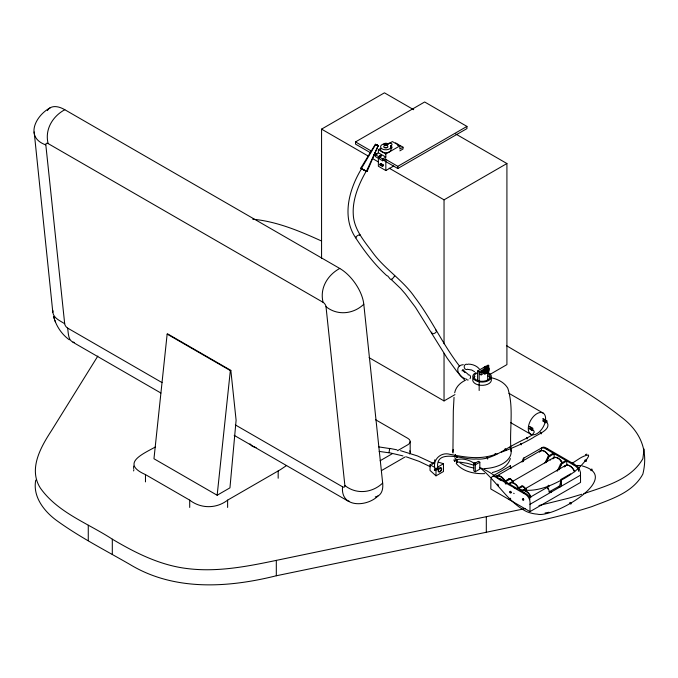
<?xml version="1.0" encoding="UTF-8"?>
<svg xmlns="http://www.w3.org/2000/svg" width="678" height="678" viewBox="0 0 678 678"><rect width="100%" height="100%" fill="white"/><g stroke="black" fill="none" stroke-linecap="round" stroke-linejoin="round"><path stroke-width="1.02" d="M452.929 452.158L453.319 410.724L454.04 397.376M490.897 479.092L490.821 488.991L530.001 511.61L580.554 482.422L580.478 472.439L578.936 467.854M561.392 483.372C561.282 485.541 560.52 488.126 558.375 486.711L548.883 491.965M455.608 454.845C455.345 453.116 454.752 457.709 455.531 455.285M487.143 457.277L487.677 458.896M487.702 458.87L487.185 457.201M35.756 480.134C32.578 496.321 43.714 510.797 55.935 519.992C79.224 536.984 105.048 550.104 129.973 564.486C174.161 591.326 228.079 587.818 276.31 575.766L486.312 532.264C521.696 524.848 557.231 517.721 591.699 506.669C610.344 499.398 632.71 492.957 642.863 474.075C648.744 450.158 640.21 430.996 620.684 416.606C585.445 388.833 545.036 368.756 506.686 345.788M167.152 334.101L153.965 458.752L217.155 495.237L229.944 487.855L236.105 420.258L230.842 370.383L167.652 333.898L167.152 334.101L230.342 370.578L230.842 370.383M217.155 495.237L230.342 370.578M644.1 449.048L642.863 458.692C630.879 479.736 605.157 486.304 583.75 493.677M561.257 484.567L560.231 483.914L560.681 481.227M34.171 131.973L52.825 312.338C53.647 318.313 60.232 320.804 64.69 323.737A3.704 1.881 54.6 0 0 67.614 328.076L162.008 382.578M52.825 312.338L53.037 310.804M133.625 470.947L133.846 469.583M523.314 461.616L523.916 458.04L542.154 447.624L544.739 448.302L553.273 453.175L548.485 456.014A1.636 0.949 -60 0 0 548.104 456.447L544.942 463.015M560.231 483.914L559.681 485.634L558.375 486.711M522.094 462.065L522.374 460.845M454.684 392.757C455.752 387.011 460.311 382.629 465.447 380.248M363.764 169.941L360.772 168.178L375.375 144.27L376.722 144.889M363.255 169.678L361.399 168.508L375.671 144.422L376.595 144.821M366.112 170.873L366.484 171.161L378.18 145.677L367.103 171.509L364.798 170.475M367.103 171.509L366.476 171.017M389.358 449.217L389.706 448.395L396.944 449.836M457.125 457.345L456.743 457.862L457.209 456.43M434.378 461.294L434.895 459.701M462.659 370.222L462.04 370.849L463.854 369.993M510.381 458.557C507.966 466.456 499.872 470.727 492.33 472.515M491.152 477.702C493.567 473.464 499.042 480.448 501.72 480.685M541.705 448.514C542.654 445.624 546.061 447.904 547.697 448.861L575.02 464.642L578.436 467.235M546.248 462.557L548.96 456.938A1.636 0.949 -60 0 1 549.341 456.506L554.121 453.667L565.91 460.472L561.121 463.311A1.636 0.949 -60 0 0 560.748 463.744L557.138 471.261M558.884 469.854L561.596 464.235A1.636 0.949 -60 0 1 561.977 463.803L566.766 460.964L575.291 465.947L577.876 468.252M532.772 429.547C533.247 427.259 530.866 431.615 532.586 429.844M365.035 170.585L366.23 171.161C358.781 184.052 352.382 199.518 353.255 214.248C353.806 229.3 364.272 241.131 372.756 252.631C384.833 269.251 402.995 280.073 414.639 297.066C431.428 318.991 442.726 344.526 459.684 366.323M386.545 147.499L385.121 147.499M97.844 356.06L51.511 430.606C40.807 447.005 28.222 468.947 40.307 487.99C57.715 512.653 87.92 523.204 112.302 539.171C135.38 552.884 160.033 565.283 187.026 568.537C217.011 572.368 247.046 566.511 276.31 560.384L525.569 508.525M391.757 279.039L391.426 279.683L400.52 288.387L405.342 293.921L415.47 307.346L447.31 358.374L456.641 371.171L464.608 379.968M514.144 493.584L513.678 493.279M394.282 275.971C395.757 274.912 392.621 278.641 392.104 279.116C390.392 281.556 388.443 275.149 386.706 275.59C374.603 264.522 364.51 251.436 355.586 237.715C341.339 216.418 349.323 188.637 361.654 168.525L361.95 168.653M50.282 107.743C35.366 115.641 24.679 137.49 45.824 144.906L64.69 323.737M286.616 465.481L280.531 469.583L227.622 500.135C216.443 508.831 200.891 508.831 189.704 500.135L145.473 474.6C120.599 463.557 142.007 454.362 155.406 446.98M64.817 109.717C52.621 116.26 44.553 129.625 48.146 143.592L323.092 302.329A3.704 1.881 54.6 0 1 326.008 306.668C337.407 315.914 353.441 314.177 363.798 304.244A30.51 15.492 54.6 0 0 339.763 268.454L64.817 109.717A30.51 15.492 54.6 0 0 47.358 110.599M339.763 268.454C327.567 274.997 319.491 288.362 323.092 302.329M363.798 304.244L382.663 483.067C372.307 493.008 356.281 494.745 344.873 485.499L326.008 306.668M571.529 463.506C577.012 460.676 582.249 455.463 588.546 455.048L588.538 456.362L586.97 458.964L580.478 466.362A95.615 58.3 -2.4 0 1 565.257 477.914C550.485 486.389 532.527 494.296 515.45 488.126C503.279 482.838 493.474 473.269 481.177 468.083M378.087 495.915C366.951 507.068 340.381 508.085 342.551 486.812L235.325 424.903M492.83 475.981L494.66 475.829M321.567 258.25L321.567 129.125L384.443 92.827L413.69 109.709M370.807 152.931L355.509 144.1L355.509 141.914L424.657 101.988L466.947 126.405L466.947 128.591L397.8 168.517L382.502 159.686M399.859 150.847L403.02 149.024L403.02 147.194L399.859 149.024L399.859 145.88L385.833 153.982L385.833 157.118L378.375 152.813L378.375 149.677L380.612 148.389M388.113 144.058L392.401 141.575L399.859 145.88M380.011 157.271A0.89 0.517 0 0 0 379.756 157.669L378.536 158.381L375.214 156.465L375.214 154.643L378.375 152.813M390.791 145.719L391.392 145.372A2.237 1.288 0 0 0 391.392 143.55A2.237 1.288 0 0 0 388.231 143.55L387.63 143.897A5.271 3.043 0 0 0 380.595 146.406A5.271 3.043 0 0 0 386.443 149.779A5.271 3.043 0 0 0 390.791 145.719L390.791 148.643A5.271 3.043 0 0 1 385.858 152.719A5.271 3.043 0 0 1 380.858 148.668M390.791 148.643L391.392 148.287A2.237 1.288 0 0 0 391.553 146.575M375.214 154.643L378.536 156.559L379.756 155.847A0.89 0.517 0 0 1 380.629 155.287A0.89 0.517 0 0 1 381.545 155.821A0.89 0.517 0 0 1 380.578 156.321L379.358 157.025L379.358 158.855L382.672 160.771L385.833 158.94L385.833 170.542L378.375 166.237L378.375 157.804M397.655 145.516L398.876 144.804L395.562 142.888M379.358 157.025L382.672 158.94L385.833 157.118M380.019 164.127L380.968 163.576L383.24 164.89L383.24 165.771L382.29 166.313L380.019 165L380.019 164.127L382.29 165.44L383.24 164.89M380.019 165L380.968 164.457L380.968 163.576M385.833 170.542L393.723 165.991M385.206 159.059L397.8 166.33L466.947 126.405M389.197 168.178L444.039 199.832L506.915 163.534L506.915 364.62L489.601 374.62M477.592 370.993L486.134 366.061L487.702 366.968L479.168 371.9L477.592 370.993L477.592 381.333M484.262 373.663L484.262 367.408L484.897 367.044L485.516 367.4L485.516 373.654L484.889 374.019L482.448 372.612M485.872 366.484L487.126 366.476L487.126 372.731L486.49 373.095L485.872 372.731L485.872 366.484L487.126 366.476M487.474 371.807L487.474 365.552L488.109 365.188L488.728 365.552L488.728 371.798L488.101 372.163L485.66 370.756M485.516 367.4L484.262 367.408M488.728 365.552L487.474 365.552M481.117 372.79L489.126 368.162L489.126 370.264L481.117 374.892L479.431 373.917L479.431 371.815L481.117 372.79L481.117 374.892M484.262 372.942L484.897 372.578L482.177 371.002L481.541 371.366L485.516 373.654M485.872 372.01L486.499 371.646L483.778 370.078L483.151 370.442L487.126 372.731M487.474 371.086L488.109 370.722L485.389 369.154M369.095 357.653L444.039 400.927L454.972 394.613M380.155 460.726L392.299 453.709M397.511 450.709L407.927 444.692A7.704 4.449 0 0 0 407.927 438.403L375.671 419.784M381.884 470.363L405.317 456.828M438.776 462.269L443.463 463.744L443.463 471.524L435.996 475.837L430.038 470.43L430.038 464.82L434.276 462.371M438.48 466.617L443.463 463.744M529.137 426.733L532.383 428.615L532.908 428.31L529.662 426.428M542.646 418.936L545.892 420.809L546.417 420.513L546.417 422.479L545.892 422.784L542.646 420.911M473.786 463.955L478.321 461.345L479.829 462.21L479.829 469.117L475.303 471.735L473.786 470.863L473.786 463.955L475.303 464.828L479.829 462.21M529.137 428.708L532.383 430.581L532.908 430.276L529.662 428.403M494.584 474.973L510.398 465.845L510.958 468.549M496.677 476.007L540.298 450.828M546.748 449.404L547.697 448.861M513.119 481.668L509.78 478.575A1.636 0.949 -60 0 0 509.398 478.575L504.61 481.27L499.72 478.439M513.254 481.465L510.636 479.066A1.636 0.949 -60 0 0 510.254 479.066L505.466 481.761L516.348 488.041M510.153 482.821L553.773 457.642M517.255 488.567L522.035 485.872A1.636 0.949 -60 0 1 522.416 485.872L525.755 488.965M518.924 488.584L522.891 486.363A1.636 0.949 -60 0 1 523.272 486.363L526.611 489.457M523.772 489.55L565.579 465.422M513.619 487.558L523.679 493.372L524.628 492.821L527.009 494.296L529.688 497.025L529.891 499.33M573.291 464.727L574.232 464.184M529.891 497.381L547.46 487.236L547.832 489.041M560.977 479.431L570.639 473.854M530.001 511.61L530.001 504.313L580.554 475.125M551.036 492.169L549.638 492.44L549.002 490.525A7.755 3.441 50.5 0 0 547.544 487.236M437.802 468.523C434.598 447.039 464.845 460.548 475.973 458.972C486.762 460.201 496.525 454.667 505.5 449.463A194.967 116.658 -7.9 0 1 526.831 438.132L532.077 435.106L534.128 432.403A3.11 2.432 4.7 0 0 533.832 430.937L532.383 429.598M454.514 460.65C461.032 457.396 468.786 459.523 474.464 463.523M501.364 452.192C512.204 448.183 522.899 443.675 532.883 437.81C537.739 434.149 552.782 429.344 546.417 421.496M497.457 453.633L495.406 454.379A40.002 28.069 -0.2 0 1 488.94 456.243C475.99 459.235 462.71 456.76 449.904 454.319C440.369 451.565 431.869 460.421 435.251 469.82M585.402 454.607L586.801 454.133M581.758 494.27L568.842 498.144L538.968 505.534M463.303 364.671C453.633 365.535 458.184 376.773 464.939 378.578M545.061 513L549.01 512.254M360.772 168.178L361.798 168.551M361.399 168.508L366.256 171.187M484.685 473.625C474.532 474.041 462.921 471.769 456.218 463.464M576.893 465.447L580.478 465.633M468.032 364.12C472.235 364.086 476.549 365.628 479.304 368.9M468.337 369.468L471.693 370.002L474.524 371.671M378.722 446.887L389.765 448.565L388.926 452.794L379.129 451.395M252.716 219.197C276.717 221.426 299.295 230.927 321.033 240.792M256.106 447.65L252.233 446.277L249.996 443.861M67.614 328.076C68.478 332.991 67.927 341.39 74.309 342.475M349.255 501.212L347.839 500.966L234.198 435.352M377.705 145.423L378.087 145.702L377.299 145.363M378.383 145.863L377.621 145.516M400.537 450.675L417.453 455.93L433.912 463.599M402.969 455.904L388.867 452.616M582.292 465.955C624.294 477.448 552.892 518.551 537.374 514.161A24.535 17.526 14.3 0 1 526.416 511.526C507.051 501.466 496.627 480.626 479.558 467.456M491.753 377.816C497.999 379.366 504.432 382.46 507.788 388.223C514.305 408.41 508.924 430.793 511.178 451.54M406.308 456.853L419.148 461.371L430.454 466.761M473.837 465.176L467.201 463.277L460.006 462.15A13.78 4.839 7.5 0 0 456.726 462.057M377.544 145.507L377.053 145.245M364.544 170.347L365.01 170.627M364.696 170.466L364.027 170.085M376.68 144.846L377.146 145.084M364.374 170.305L363.4 169.797M376.943 145.202L376.341 144.889M376.968 145.016L378.07 145.66M376.68 145.05L376.214 144.812M430.038 464.82L434.293 467.125M377.324 145.211L377.909 145.507M376.341 144.863L375.392 144.304M376.248 144.804L375.671 144.431M455.735 133.981L506.915 163.534M399.698 145.278L403.02 147.194M378.375 149.677L385.833 153.982M355.509 141.914L371.705 151.262M374.409 152.821L377.104 154.381M373.51 154.491L375.307 155.533M321.567 129.125L368.179 156.042M372.747 158.677L378.231 161.847M381.722 164.89L383.24 165.771M484.753 369.518L488.728 371.798M508.907 393.308L543.239 413.131A12.272 7.085 -60 0 1 538.959 432.233A12.272 7.085 -60 0 1 528.628 425.606A12.272 7.085 -60 0 1 543.239 413.131M543.171 418.631L546.417 420.513M543.171 420.606L546.417 422.479M510.771 422.708L530.645 434.183M549.163 455.548L550.019 456.04M561.799 462.845L562.655 463.337M547.646 457.294L548.502 457.786M560.282 464.591L561.138 465.083M550.061 491.508L551.121 492.118M510.237 478.897L511.093 479.388M522.874 486.194L523.73 486.685M508.72 478.897L509.576 479.388M521.357 486.194L522.213 486.685M519.738 489.999L524.628 492.821M72.902 342.229L160.881 393.02M523.679 493.372C528.052 495.152 530.645 499.635 530.001 504.313M467.964 374.146L462.701 369.832M69.342 339.822C61.495 334.178 55.943 325.677 53.57 316.338L54.342 318.694M462.896 370.273L464.879 372.612M505.263 449.853C506.983 451.404 505.144 447.268 504.94 449.158M548.358 486.499C549.782 488.007 548.231 483.787 548.095 485.779M526.62 438.42C528.128 440.344 526.281 435.674 526.467 438.09M578.342 468.93L578.546 471.244M520.679 444.395C522.068 446.268 520.619 442.014 520.441 443.751M54.977 320.584L55.537 322.279M495.779 454.633L495.203 453.557L495.008 453.972M550.248 459.345L550.375 460.048M566.766 460.964L566.766 465.032M554.121 453.667L554.121 457.735M545.892 420.809L545.892 422.784M541.485 447.895L541.485 450.819M532.383 428.615L532.383 430.581M488.109 365.188L488.101 372.163M487.702 371.112L487.702 380.417M486.499 366.12L486.49 373.095M486.312 516.882L486.312 532.264M484.897 367.044L484.889 374.019M479.168 371.9L479.168 390.52M475.303 464.828L475.303 471.735M444.039 199.832L444.039 343.771M444.039 353.297L444.039 400.927M435.996 468.049L435.996 475.837M410.182 441.548L410.182 452.184M397.8 166.33L397.8 168.517M391.392 145.372L391.392 148.287M382.672 158.94L382.672 160.771M382.29 165.44L382.29 166.313M379.756 155.847L379.756 157.669M378.536 156.559L378.536 158.381M278.175 470.947L278.175 478.244M276.31 560.384L276.31 575.766M227.622 500.135L227.622 507.432M189.704 500.135L189.704 507.432M145.473 474.6L145.473 481.897M133.625 466.083L133.625 468.515M112.302 539.171L112.302 554.545M88.267 525.289L88.267 540.671M387.477 146.05A2.059 1.186 0 0 1 387.214 147.635A2.059 1.186 0 0 1 384.451 147.635A2.059 1.186 0 0 1 384.189 146.05M540.442 432.928A0.89 0.432 58.4 0 1 540.798 432.259A0.89 0.432 58.4 0 1 541.553 433.437A0.89 0.432 58.4 0 1 540.858 433.573M546.426 422.072A0.89 0.432 -51.2 0 1 545.79 421.75A0.89 0.432 -51.2 0 1 546.799 420.75A0.89 0.432 -51.2 0 1 546.799 421.708M506.407 483.761A0.89 0.653 -54.7 0 1 505.347 483.617A0.89 0.653 -54.7 0 1 506.025 482.405A0.89 0.653 -54.7 0 1 506.788 483.075M584.945 460.947A0.89 0.627 38.9 0 1 585.309 460.006A0.89 0.627 38.9 0 1 586.385 460.913A0.89 0.627 38.9 0 1 585.495 461.404M569.876 503.203A0.89 0.525 56.2 0 1 570.351 502.457A0.89 0.525 56.2 0 1 571.13 503.635A0.89 0.525 56.2 0 1 570.274 503.788M474.261 464.337A0.89 0.576 -56.3 0 1 473.795 463.625A0.89 0.576 -56.3 0 1 474.625 462.727A0.89 0.576 -56.3 0 1 475.134 463.379M356.23 237.673A2.678 0.61 -32.9 0 1 356.035 236.808A2.678 0.61 -32.9 0 1 359.12 234.825A2.678 0.61 -32.9 0 1 359.713 235.436M435.691 330.093A2.678 1.458 -30 0 1 436.073 332.093A2.678 1.458 -30 0 1 432.886 333.737A2.678 1.458 -30 0 1 431.861 332.076M468.159 374.892A2.678 2.22 -59.2 0 1 470.295 375.951A2.678 2.22 -59.2 0 1 469.998 378.705M468.201 379.951A2.678 2.22 -59.2 0 1 465.998 378.748M467.769 369.179A2.678 2.314 84.4 0 1 464.201 367.061A2.678 2.314 84.4 0 1 467.379 364.433M496.271 476.295A8.331 4.814 60 0 1 505.424 481.575M539.23 451.895A8.331 4.814 60 0 1 549.044 456.396M539.586 451.989A8.068 4.653 60 0 1 548.688 455.608M496.627 476.346A8.068 4.653 60 0 1 505.085 481.736M523.763 499.567A0.89 0.517 60 0 1 523.365 498.661M521.196 491.245A8.331 4.814 60 0 1 521.958 490.601M525.052 490.508A8.331 4.814 60 0 1 531.052 496.94M564.265 466.964A8.331 4.814 60 0 1 569.147 465.523A8.331 4.814 60 0 1 574.673 471.761M564.859 466.583A8.068 4.653 60 0 1 574.698 471.676M521.509 491.219A8.068 4.653 60 0 1 530.713 497.076M552.706 458.709A8.331 4.814 60 0 1 562.511 463.21A8.068 4.653 60 0 0 553.062 458.803M508.839 484.372A8.331 4.814 60 0 1 518.899 488.389M508.831 484.66A8.068 4.653 60 0 1 518.56 488.55M560.342 460.574A4.026 2.322 60 0 1 562.037 462.71M561.087 479.414A7.755 5.314 71.7 0 1 561.325 483.338M522.441 460.887A7.755 5.314 71.7 0 1 523.831 457.904M497.33 484.202A0.89 0.517 60 0 1 498.262 484.804A0.89 0.517 60 0 1 498.118 485.787M511.534 492.533A0.89 0.517 60 0 1 510.737 491.236M509.966 466.837A7.755 3.441 50.5 0 1 510.288 465.727M45.824 144.906A3.704 1.881 54.6 0 1 48.146 143.592M344.873 485.499A3.704 1.881 54.6 0 1 342.551 486.812M382.663 483.067A30.51 15.492 54.6 0 1 375.273 496.906M432.361 464.303A2.237 1.288 -60 0 1 433.64 463.574M487.651 375.637A9.339 5.39 0 0 1 489.397 383.29A9.339 5.39 0 0 1 476.109 384.112A9.339 5.39 0 0 1 474.99 376.417M487.101 372.146A9.339 5.39 0 0 1 489.397 380.019A9.339 5.39 0 0 1 475.609 380.587A9.339 5.39 0 0 1 475.931 372.603M510 447.116A29.129 16.814 0 0 1 484.134 468.625M473.846 467.981A29.129 16.814 0 0 1 460.04 462.862M457.548 460.938A29.129 16.814 0 0 1 454.76 457.726M452.997 453.048A29.129 16.814 0 0 1 453.218 449.455M486.889 372.968A8.051 4.644 0 0 1 488.152 379.722A8.051 4.644 0 0 1 476.397 379.994A8.051 4.644 0 0 1 476.719 373.205M409.817 450.836A7.704 4.449 0 0 1 409.546 453.946M456.387 461.964C457.048 464.913 457.175 459.226 456.387 461.964M454.065 459.989L454.896 461.455L454.074 459.93M385.07 144.389C386.731 145.948 386.841 142.914 385.079 144.363M384.807 145.448A2.059 1.186 0 0 0 387.884 144.422A2.059 1.186 0 0 0 384.807 143.397A2.059 1.186 0 0 0 384.807 145.448M434.852 470.413A0.89 0.619 -9.6 0 0 436.132 469.701A0.89 0.619 -9.6 0 0 434.759 469.345A0.89 0.619 -9.6 0 0 434.852 470.413M437.505 469.227A0.89 0.72 -14 0 0 438.666 468.312A0.89 0.72 -14 0 0 437.225 468.015A0.89 0.72 -14 0 0 437.505 469.227M591.547 470.49A0.89 0.466 -57.9 0 0 591.97 469.134A0.89 0.466 -57.9 0 0 590.911 469.998A0.89 0.466 -57.9 0 0 591.547 470.49M509.788 499.559A0.89 0.432 -41.1 0 0 510.576 498.389A0.89 0.432 -41.1 0 0 509.322 498.966A0.89 0.432 -41.1 0 0 509.788 499.559M509.788 492.033A0.89 0.517 60 0 0 510.814 493.075A0.89 0.517 60 0 0 510.636 491.72A0.89 0.517 60 0 0 509.788 492.033M522.424 499.33A0.89 0.517 60 0 0 523.45 500.364A0.89 0.517 60 0 0 523.272 499.016A0.89 0.517 60 0 0 522.424 499.33M440.09 471.312A2.237 1.288 -60 0 0 440.886 467.82A2.237 1.288 -60 0 0 438.217 470.074A2.237 1.288 -60 0 0 440.09 471.312M440.276 471.583A2.237 1.339 -56.3 0 0 441.344 468.125A2.237 1.339 -56.3 0 0 438.488 470.1A2.237 1.339 -56.3 0 0 440.276 471.583"/></g></svg>
